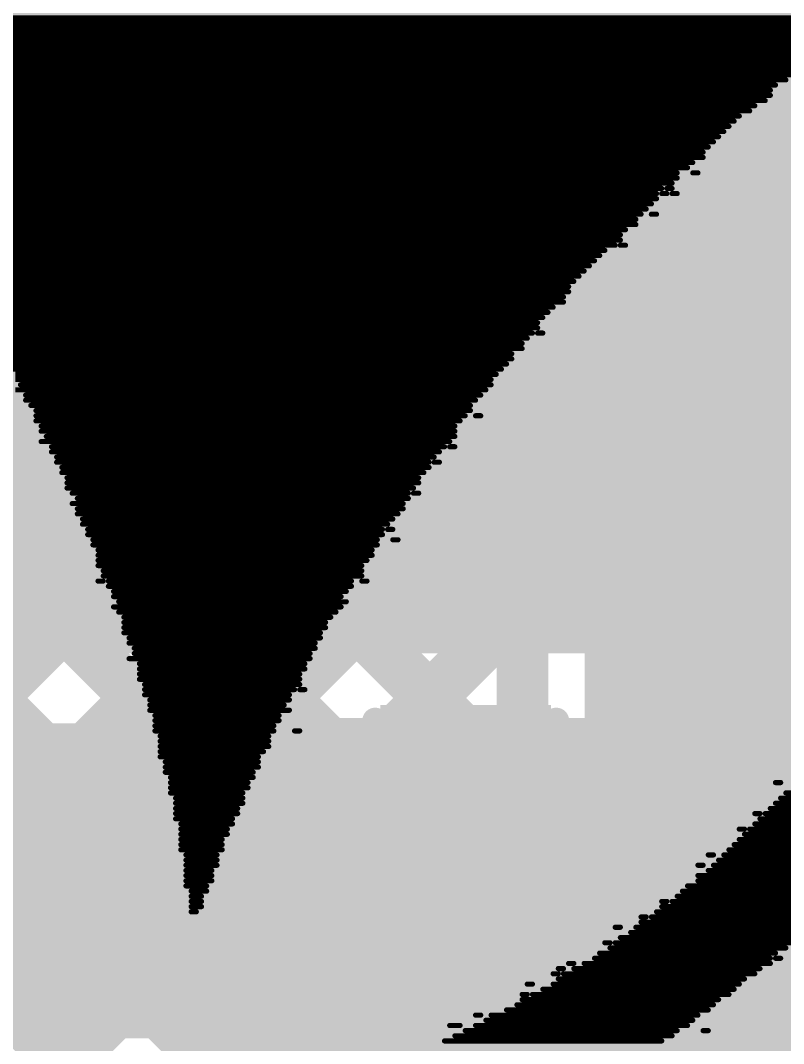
# Model space of a CAD drawing. Header units: millimetres. Extents: x -0.33 to 3.26, y -0.12 to 2.83.
# Drawn here: x 1.904 to 2.0516, y 0.0515 to 0.2495 of the extents above; entities that cross this region are included whole.
import ezdxf

# ---------------------------------------------------------------- set-up
doc = ezdxf.new("R2010")
doc.units = ezdxf.units.MM
doc.header["$MEASUREMENT"] = 0
for name, color, linetype in [('BottomLayer', 5, 'Continuous'), ('BottomOverlay', 54, 'Continuous'), ('TopLayer', 1, 'Continuous'), ('TopOverlay', 2, 'Continuous'), ('TopPaste', 8, 'Continuous'), ('TopSolder', 216, 'Continuous'), ('ViaHoleLayer', 16, 'Continuous')]:
    doc.layers.add(name, color=color, linetype=linetype)
doc.styles.add('Arial', font='', dxfattribs={"height": 0.2})
doc.styles.get('Arial').set_extended_font_data('Arial')

# ---------------------------------------------------------------- blocks, each defined once
blk = doc.blocks.new('SOT_23_89')
at = {"layer": 'TopLayer'}
for points in [[(-0.01614, 0.05748), (0.01614, 0.05748), (0.01614, 0.02126), (-0.01614, 0.02126)], [(-0.05354, -0.02126), (-0.02126, -0.02126), (-0.02126, -0.05748), (-0.05354, -0.05748)], [(0.02126, -0.02126), (0.05354, -0.02126), (0.05354, -0.05748), (0.02126, -0.05748)]]:
    blk.add_hatch(color=1, dxfattribs=at).paths.add_polyline_path(points)
at = {"layer": 'TopPaste'}
for points in [[(-0.01614, 0.05748), (0.01614, 0.05748), (0.01614, 0.02126), (-0.01614, 0.02126)], [(-0.05354, -0.02126), (-0.02126, -0.02126), (-0.02126, -0.05748), (-0.05354, -0.05748)], [(0.02126, -0.02126), (0.05354, -0.02126), (0.05354, -0.05748), (0.02126, -0.05748)]]:
    blk.add_hatch(color=8, dxfattribs=at).paths.add_polyline_path(points)
at = {"layer": 'TopSolder'}
for points in [[(-0.02014, 0.06148), (0.02014, 0.06148), (0.02014, 0.01726), (-0.02014, 0.01726)], [(-0.05754, -0.01726), (-0.01726, -0.01726), (-0.01726, -0.06148), (-0.05754, -0.06148)], [(0.01726, -0.01726), (0.05754, -0.01726), (0.05754, -0.06148), (0.01726, -0.06148)]]:
    blk.add_hatch(color=216, dxfattribs=at).paths.add_polyline_path(points)
at = {"layer": 'TopOverlay', "const_width": 0.00787}
for points in [[(-0.063, -0.03), (-0.063, 0.034)], [(-0.063, 0.034), (-0.024, 0.034)], [(0.024, 0.034), (0.063, 0.034)], [(0.063, -0.03), (0.063, 0.034)], [(-0.013, -0.033), (0.013, -0.033)]]:
    blk.add_lwpolyline(points, dxfattribs=at)
at = {"layer": 'TopOverlay'}
for points, const_width in [([(-0.06497, 0.034, 1), (-0.06103, 0.034, 1)], 0.00394), ([(-0.06497, 0.034, 1), (-0.06103, 0.034, 1)], 0.00394), ([(-0.02597, 0.034, 1), (-0.02203, 0.034, 1)], 0.00394), ([(0.02203, 0.034, 1), (0.02597, 0.034, 1)], 0.00394), ([(0.06103, 0.034, 1), (0.06497, 0.034, 1)], 0.00394), ([(0.06103, 0.034, 1), (0.06497, 0.034, 1)], 0.00394), ([(-0.06497, -0.03, 1), (-0.06103, -0.03, 1)], 0.00394), ([(0.06103, -0.03, 1), (0.06497, -0.03, 1)], 0.00394), ([(-0.01497, -0.033, 1), (-0.01103, -0.033, 1)], 0.00394), ([(0.01103, -0.033, 1), (0.01497, -0.033, 1)], 0.00394), ([(-0.06439, -0.045, 1), (-0.07161, -0.045, 1)], 0.01), ([(-0.07411, -0.045, 1), (-0.06911, -0.045, 1)], 0.005), ([(-0.06689, -0.045, 1), (-0.06189, -0.045, 1)], 0.005)]:
    blk.add_lwpolyline(points, format="xyb", close=True, dxfattribs=dict(at, const_width=const_width))
blk = doc.blocks.new('C__0402_148')
at = {"layer": 'TopLayer'}
for points in [[(-0.0275, -0.0125), (-0.0275, 0.0125), (-0.0095, 0.0125), (-0.0095, -0.0125)], [(0.0095, -0.0125), (0.0095, 0.0125), (0.0275, 0.0125), (0.0275, -0.0125)]]:
    blk.add_hatch(color=1, dxfattribs=at).paths.add_polyline_path(points)
at = {"layer": 'TopPaste'}
for points in [[(-0.0275, -0.0125), (-0.0275, 0.0125), (-0.0095, 0.0125), (-0.0095, -0.0125)], [(0.0095, -0.0125), (0.0095, 0.0125), (0.0275, 0.0125), (0.0275, -0.0125)]]:
    blk.add_hatch(color=8, dxfattribs=at).paths.add_polyline_path(points)
at = {"layer": 'TopSolder'}
for points in [[(-0.0315, -0.0165), (-0.0315, 0.0165), (-0.0055, 0.0165), (-0.0055, -0.0165)], [(0.0055, -0.0165), (0.0055, 0.0165), (0.0315, 0.0165), (0.0315, -0.0165)]]:
    blk.add_hatch(color=216, dxfattribs=at).paths.add_polyline_path(points)
at = {"layer": 'TopOverlay', "const_width": 0.005}
for points in [[(-0.0325, 0.0175), (-0.0085, 0.0175)], [(-0.0325, 0.0175), (-0.0325, -0.0175)], [(0.0085, 0.0175), (0.0325, 0.0175)], [(0.0325, 0.0175), (0.0325, -0.0175)], [(-0.0325, -0.0175), (-0.0085, -0.0175)], [(0.0085, -0.0175), (0.0325, -0.0175)]]:
    blk.add_lwpolyline(points, dxfattribs=at)
at = {"layer": 'TopOverlay', "const_width": 0.0025}
for points in [[(-0.03375, 0.0175, 1), (-0.03125, 0.0175, 1)], [(-0.03375, 0.0175, 1), (-0.03125, 0.0175, 1)], [(-0.00975, 0.0175, 1), (-0.00725, 0.0175, 1)], [(0.00725, 0.0175, 1), (0.00975, 0.0175, 1)], [(0.03125, 0.0175, 1), (0.03375, 0.0175, 1)], [(0.03125, 0.0175, 1), (0.03375, 0.0175, 1)], [(-0.03375, -0.0175, 1), (-0.03125, -0.0175, 1)], [(-0.03375, -0.0175, 1), (-0.03125, -0.0175, 1)], [(-0.00975, -0.0175, 1), (-0.00725, -0.0175, 1)], [(0.00725, -0.0175, 1), (0.00975, -0.0175, 1)], [(0.03125, -0.0175, 1), (0.03375, -0.0175, 1)], [(0.03125, -0.0175, 1), (0.03375, -0.0175, 1)]]:
    blk.add_lwpolyline(points, format="xyb", close=True, dxfattribs=at)
blk = doc.blocks.new('R__0402_207')
at = {"layer": 'TopLayer'}
for points in [[(-0.0275, -0.0125), (-0.0275, 0.0125), (-0.0095, 0.0125), (-0.0095, -0.0125)], [(0.0095, -0.0125), (0.0095, 0.0125), (0.0275, 0.0125), (0.0275, -0.0125)]]:
    blk.add_hatch(color=1, dxfattribs=at).paths.add_polyline_path(points)
at = {"layer": 'TopPaste'}
for points in [[(-0.0275, -0.0125), (-0.0275, 0.0125), (-0.0095, 0.0125), (-0.0095, -0.0125)], [(0.0095, -0.0125), (0.0095, 0.0125), (0.0275, 0.0125), (0.0275, -0.0125)]]:
    blk.add_hatch(color=8, dxfattribs=at).paths.add_polyline_path(points)
at = {"layer": 'TopSolder'}
for points in [[(-0.0315, -0.0165), (-0.0315, 0.0165), (-0.0055, 0.0165), (-0.0055, -0.0165)], [(0.0055, -0.0165), (0.0055, 0.0165), (0.0315, 0.0165), (0.0315, -0.0165)]]:
    blk.add_hatch(color=216, dxfattribs=at).paths.add_polyline_path(points)
at = {"layer": 'TopOverlay', "const_width": 0.005}
for points in [[(-0.0325, -0.0175), (-0.0325, 0.0175)], [(-0.0085, 0.0175), (-0.0325, 0.0175)], [(0.0325, 0.0175), (0.0085, 0.0175)], [(0.0325, -0.0175), (0.0325, 0.0175)], [(-0.0085, -0.0175), (-0.0325, -0.0175)], [(0.0325, -0.0175), (0.0085, -0.0175)]]:
    blk.add_lwpolyline(points, dxfattribs=at)
at = {"layer": 'TopOverlay', "const_width": 0.0025}
for points in [[(-0.03375, 0.0175, 1), (-0.03125, 0.0175, 1)], [(-0.03375, 0.0175, 1), (-0.03125, 0.0175, 1)], [(-0.00975, 0.0175, 1), (-0.00725, 0.0175, 1)], [(0.00725, 0.0175, 1), (0.00975, 0.0175, 1)], [(0.03125, 0.0175, 1), (0.03375, 0.0175, 1)], [(0.03125, 0.0175, 1), (0.03375, 0.0175, 1)], [(-0.03375, -0.0175, 1), (-0.03125, -0.0175, 1)], [(-0.03375, -0.0175, 1), (-0.03125, -0.0175, 1)], [(-0.00975, -0.0175, 1), (-0.00725, -0.0175, 1)], [(0.00725, -0.0175, 1), (0.00975, -0.0175, 1)], [(0.03125, -0.0175, 1), (0.03375, -0.0175, 1)], [(0.03125, -0.0175, 1), (0.03375, -0.0175, 1)]]:
    blk.add_lwpolyline(points, format="xyb", close=True, dxfattribs=at)

msp = doc.modelspace()

# ---------------------------------------------------------------- hatches: boundary and pattern name
at = {"layer": 'BottomLayer'}
msp.add_hatch(color=5, dxfattribs=at).paths.add_polyline_path([(2.0131, 0.0555), (2.1611, 0.0555), (2.1611, 0.1895), (2.0131, 0.1895)])
h = msp.add_hatch(color=5, dxfattribs=at)
edge = h.paths.add_edge_path()
edge.add_arc((2.0541, 0.1775), 0.01181, 0, 360)
h = msp.add_hatch(color=5, dxfattribs=at)
edge = h.paths.add_edge_path()
edge.add_arc((2.0251, 0.1455), 0.01181, 0, 360)
h = msp.add_hatch(color=5, dxfattribs=at)
edge = h.paths.add_edge_path()
edge.add_arc((2.0541, 0.1455), 0.01181, 0, 360)
at = {"layer": 'TopLayer'}
for points in [[(1.363, 0.127), (2.0721, 0.127), (2.0721, 0.2675), (1.363, 0.2675)], [(1.8521, 0.0525), (1.9611, 0.0525), (1.9611, 0.1135), (1.8521, 0.1135)], [(1.9351, -0.038), (2.0856, -0.038), (2.0856, 0.1145), (1.9351, 0.1145)]]:
    msp.add_hatch(color=1, dxfattribs=at).paths.add_polyline_path(points)
h = msp.add_hatch(color=1, dxfattribs=at)
edge = h.paths.add_edge_path()
edge.add_arc((2.0541, 0.1775), 0.01181, 0, 360)
h = msp.add_hatch(color=1, dxfattribs=at)
edge = h.paths.add_edge_path()
edge.add_arc((2.0251, 0.1455), 0.01181, 0, 360)
h = msp.add_hatch(color=1, dxfattribs=at)
edge = h.paths.add_edge_path()
edge.add_arc((2.0541, 0.1455), 0.01181, 0, 360)
at = {"layer": 'ViaHoleLayer'}
h = msp.add_hatch(color=16, dxfattribs=at)
edge = h.paths.add_edge_path()
edge.add_arc((2.0541, 0.1775), 0.00591, 0, 360)
h = msp.add_hatch(color=16, dxfattribs=at)
edge = h.paths.add_edge_path()
edge.add_arc((2.0251, 0.1455), 0.00591, 0, 360)
h = msp.add_hatch(color=16, dxfattribs=at)
edge = h.paths.add_edge_path()
edge.add_arc((2.0541, 0.1455), 0.00591, 0, 360)

# ---------------------------------------------------------------- linework, layer by layer
at = {"layer": 'BottomLayer'}
for points, const_width in [([(1.35332, 0.23568), (3.06876, 0.23568)], 0.025), ([(1.35332, 0.21118), (3.06876, 0.21118)], 0.01), ([(1.661, -0.03406), (1.90624, 0.21118)], 0.01), ([(1.661, -0.06234), (1.93452, 0.21118)], 0.01), ([(1.66563, -0.086), (1.96281, 0.21118)], 0.01), ([(1.69391, -0.086), (1.99109, 0.21118)], 0.01), ([(1.74889, 0.21118), (2.04607, -0.086)], 0.01), ([(1.77718, 0.21118), (2.07436, -0.086)], 0.01), ([(1.80546, 0.21118), (2.10264, -0.086)], 0.01), ([(1.83375, 0.21118), (2.0011, 0.04383)], 0.01), ([(1.86203, 0.21118), (2.0011, 0.07211)], 0.01), ([(1.89032, 0.21118), (2.0011, 0.1004)], 0.01), ([(1.9186, 0.21118), (2.0011, 0.12868)], 0.01), ([(1.94688, 0.21118), (2.0011, 0.15696)], 0.01), ([(1.97517, 0.21118), (2.0011, 0.18525)], 0.01), ([(2.00345, 0.21118), (2.01313, 0.2015)], 0.01), ([(2.0097, 0.2015), (2.01938, 0.21118)], 0.01), ([(2.03174, 0.21118), (2.04142, 0.2015)], 0.01), ([(2.03798, 0.2015), (2.04766, 0.21118)], 0.01), ([(2.0011, 0.2015), (2.1731, 0.2015)], 0.01), ([(2.0011, 0.0435), (2.0011, 0.2015)], 0.01), ([(1.72219, -0.086), (2.0011, 0.1929)], 0.01), ([(1.75048, -0.086), (2.0011, 0.16462)], 0.01), ([(1.77876, -0.086), (2.0011, 0.13634)], 0.01), ([(1.80705, -0.086), (2.0011, 0.10805)], 0.01), ([(1.83533, -0.086), (2.0011, 0.07977)], 0.01), ([(1.86362, -0.086), (2.0011, 0.05148)], 0.01)]:
    msp.add_lwpolyline(points, dxfattribs=dict(at, const_width=const_width))
at = {"layer": 'BottomLayer', "const_width": 0.005}
for points in [[(1.90374, 0.21118, 1), (1.90874, 0.21118, 1)], [(1.9161, 0.21118, 1), (1.9211, 0.21118, 1)], [(1.93202, 0.21118, 1), (1.93702, 0.21118, 1)], [(1.94438, 0.21118, 1), (1.94938, 0.21118, 1)], [(1.96031, 0.21118, 1), (1.96531, 0.21118, 1)], [(1.97267, 0.21118, 1), (1.97767, 0.21118, 1)], [(1.98859, 0.21118, 1), (1.99359, 0.21118, 1)], [(2.00095, 0.21118, 1), (2.00595, 0.21118, 1)], [(2.01688, 0.21118, 1), (2.02188, 0.21118, 1)], [(2.02924, 0.21118, 1), (2.03424, 0.21118, 1)], [(2.04516, 0.21118, 1), (2.05016, 0.21118, 1)], [(1.9986, 0.2015, 1), (2.0036, 0.2015, 1)], [(1.9986, 0.2015, 1), (2.0036, 0.2015, 1)], [(2.0072, 0.2015, 1), (2.0122, 0.2015, 1)], [(2.01063, 0.2015, 1), (2.01563, 0.2015, 1)], [(2.03548, 0.2015, 1), (2.04048, 0.2015, 1)], [(2.03892, 0.2015, 1), (2.04392, 0.2015, 1)], [(1.9986, 0.1929, 1), (2.0036, 0.1929, 1)], [(1.9986, 0.18525, 1), (2.0036, 0.18525, 1)], [(1.9986, 0.16462, 1), (2.0036, 0.16462, 1)], [(1.9986, 0.15696, 1), (2.0036, 0.15696, 1)], [(1.9986, 0.13634, 1), (2.0036, 0.13634, 1)], [(1.9986, 0.12868, 1), (2.0036, 0.12868, 1)], [(1.9986, 0.10805, 1), (2.0036, 0.10805, 1)], [(1.9986, 0.1004, 1), (2.0036, 0.1004, 1)], [(1.9986, 0.07977, 1), (2.0036, 0.07977, 1)], [(1.9986, 0.07211, 1), (2.0036, 0.07211, 1)], [(1.9986, 0.05148, 1), (2.0036, 0.05148, 1)]]:
    msp.add_lwpolyline(points, format="xyb", close=True, dxfattribs=at)
at = {"layer": 'BottomOverlay', "const_width": 0.001}
for points in [[(1.856, 0.25), (2.057, 0.25)], [(1.856, 0.249), (2.057, 0.249)], [(1.857, 0.248), (2.057, 0.248)], [(1.858, 0.247), (2.057, 0.247)], [(1.859, 0.246), (2.057, 0.246)], [(1.86, 0.245), (2.057, 0.245)], [(1.861, 0.244), (2.058, 0.244)], [(1.861, 0.243), (2.057, 0.243)], [(1.862, 0.242), (2.057, 0.242)], [(1.863, 0.241), (2.055, 0.241)], [(1.864, 0.24), (2.055, 0.24)], [(1.865, 0.239), (2.053, 0.239)], [(1.866, 0.238), (2.052, 0.238)], [(1.867, 0.237), (2.05, 0.237)], [(1.867, 0.236), (2.049, 0.236)], [(1.868, 0.235), (2.049, 0.235)], [(1.868, 0.234), (2.048, 0.234)], [(1.869, 0.233), (2.046, 0.233)], [(1.87, 0.232), (2.045, 0.232)], [(1.871, 0.231), (2.043, 0.231)], [(1.872, 0.23), (2.042, 0.23)], [(1.873, 0.229), (2.041, 0.229)], [(1.873, 0.228), (2.04, 0.228)], [(1.874, 0.227), (2.039, 0.227)], [(1.875, 0.226), (2.038, 0.226)], [(1.875, 0.225), (2.037, 0.225)], [(1.876, 0.224), (2.036, 0.224)], [(1.877, 0.223), (2.036, 0.223)], [(1.877, 0.222), (2.034, 0.222)], [(1.878, 0.221), (2.033, 0.221)], [(1.879, 0.22), (2.031, 0.22)], [(2.034, 0.22), (2.035, 0.22)], [(1.88, 0.219), (2.031, 0.219)], [(1.88, 0.218), (2.03, 0.218)], [(1.881, 0.217), (2.028, 0.217)], [(1.882, 0.216), (2.027, 0.216)], [(2.028, 0.216), (2.029, 0.216)], [(2.029, 0.217), (2.03, 0.217)], [(2.03, 0.216), (2.031, 0.216)], [(1.882, 0.215), (2.027, 0.215)], [(1.883, 0.214), (2.026, 0.214)], [(1.884, 0.213), (2.025, 0.213)], [(1.884, 0.212), (2.024, 0.212)], [(2.026, 0.212), (2.027, 0.212)], [(1.885, 0.211), (2.023, 0.211)], [(1.886, 0.21), (2.023, 0.21)], [(1.886, 0.209), (2.021, 0.209)], [(1.887, 0.208), (2.02, 0.208)], [(1.887, 0.206), (2.019, 0.206)], [(1.888, 0.207), (2.02, 0.207)], [(2.02, 0.206), (2.021, 0.206)], [(1.889, 0.205), (2.017, 0.205)], [(1.89, 0.204), (2.016, 0.204)], [(1.889, 0.202), (2.014, 0.202)], [(1.89, 0.203), (2.015, 0.203)], [(1.891, 0.201), (2.013, 0.201)], [(1.892, 0.2), (2.012, 0.2)], [(1.893, 0.199), (2.011, 0.199)], [(1.893, 0.198), (2.01, 0.198)], [(1.894, 0.197), (2.01, 0.197)], [(1.895, 0.196), (2.009, 0.196)], [(1.895, 0.195), (2.009, 0.195)], [(1.895, 0.194), (2.007, 0.194)], [(1.896, 0.193), (2.006, 0.193)], [(1.897, 0.192), (2.005, 0.192)], [(1.897, 0.191), (2.004, 0.191)], [(1.898, 0.19), (2.004, 0.19)], [(1.898, 0.189), (2.003, 0.189)], [(1.899, 0.188), (2.002, 0.188)], [(2.004, 0.189), (2.005, 0.189)], [(1.9, 0.187), (2.001, 0.187)], [(1.9, 0.186), (2.001, 0.186)], [(1.9, 0.184), (1.999, 0.184)], [(1.901, 0.185), (1.999, 0.185)], [(1.902, 0.183), (1.998, 0.183)], [(1.902, 0.182), (1.997, 0.182)], [(1.903, 0.181), (1.996, 0.181)], [(1.903, 0.18), (1.995, 0.18)], [(1.903, 0.178), (1.994, 0.178)], [(1.904, 0.179), (1.995, 0.179)], [(1.905, 0.177), (1.993, 0.177)], [(1.905, 0.176), (1.992, 0.176)], [(1.906, 0.175), (1.991, 0.175)], [(1.907, 0.174), (1.991, 0.174)], [(1.907, 0.173), (1.99, 0.173)], [(1.907, 0.172), (1.989, 0.172)], [(1.992, 0.173), (1.993, 0.173)], [(1.908, 0.171), (1.988, 0.171)], [(1.908, 0.17), (1.988, 0.17)], [(1.908, 0.168), (1.987, 0.168)], [(1.909, 0.169), (1.988, 0.169)], [(1.91, 0.167), (1.986, 0.167)], [(1.91, 0.166), (1.985, 0.166)], [(1.987, 0.167), (1.988, 0.167)], [(1.911, 0.165), (1.984, 0.165)], [(1.911, 0.164), (1.983, 0.164)], [(1.984, 0.164), (1.985, 0.164)], [(1.912, 0.163), (1.983, 0.163)], [(1.912, 0.162), (1.982, 0.162)], [(1.913, 0.161), (1.981, 0.161)], [(1.913, 0.16), (1.981, 0.16)], [(1.913, 0.159), (1.98, 0.159)], [(1.914, 0.158), (1.979, 0.158)], [(1.98, 0.158), (1.981, 0.158)], [(1.914, 0.156), (1.978, 0.156)], [(1.915, 0.157), (1.979, 0.157)], [(1.915, 0.155), (1.978, 0.155)], [(1.915, 0.154), (1.977, 0.154)], [(1.916, 0.153), (1.976, 0.153)], [(1.916, 0.152), (1.975, 0.152)], [(1.917, 0.151), (1.974, 0.151)], [(1.917, 0.15), (1.974, 0.15)], [(1.975, 0.151), (1.976, 0.151)], [(1.918, 0.149), (1.973, 0.149)], [(1.918, 0.148), (1.973, 0.148)], [(1.976, 0.149), (1.977, 0.149)], [(1.919, 0.147), (1.972, 0.147)], [(1.919, 0.146), (1.972, 0.146)], [(1.919, 0.145), (1.971, 0.145)], [(1.919, 0.144), (1.97, 0.144)], [(1.92, 0.143), (1.97, 0.143)], [(1.919, 0.141), (1.92, 0.141)], [(1.92, 0.142), (1.97, 0.142)], [(1.921, 0.141), (1.968, 0.141)], [(1.97, 0.141), (1.971, 0.141)], [(1.921, 0.14), (1.968, 0.14)], [(1.922, 0.139), (1.967, 0.139)], [(1.922, 0.138), (1.966, 0.138)], [(1.923, 0.137), (1.967, 0.137)], [(1.922, 0.136), (1.966, 0.136)], [(1.923, 0.135), (1.965, 0.135)], [(1.924, 0.134), (1.964, 0.134)], [(1.924, 0.133), (1.963, 0.133)], [(1.924, 0.132), (1.963, 0.132)], [(1.924, 0.131), (1.962, 0.131)], [(1.925, 0.13), (1.962, 0.13)], [(1.925, 0.129), (1.961, 0.129)], [(1.926, 0.128), (1.961, 0.128)], [(1.926, 0.127), (1.96, 0.127)], [(1.925, 0.126), (1.96, 0.126)], [(1.927, 0.125), (1.959, 0.125)], [(1.927, 0.124), (1.959, 0.124)], [(1.927, 0.123), (1.958, 0.123)], [(1.927, 0.122), (1.958, 0.122)], [(1.928, 0.121), (1.958, 0.121)], [(1.928, 0.12), (1.957, 0.12)], [(1.928, 0.119), (1.956, 0.119)], [(1.958, 0.12), (1.959, 0.12)], [(1.929, 0.118), (1.956, 0.118)], [(1.929, 0.117), (1.955, 0.117)], [(1.929, 0.116), (1.956, 0.116)], [(1.93, 0.115), (1.954, 0.115)], [(1.93, 0.114), (1.954, 0.114)], [(1.93, 0.113), (1.953, 0.113)], [(1.93, 0.112), (1.953, 0.112)], [(1.931, 0.111), (1.952, 0.111)], [(1.957, 0.112), (1.958, 0.112)], [(1.931, 0.11), (1.952, 0.11)], [(1.931, 0.109), (1.952, 0.109)], [(1.931, 0.108), (1.951, 0.108)], [(1.931, 0.107), (1.95, 0.107)], [(1.932, 0.106), (1.95, 0.106)], [(1.932, 0.105), (1.95, 0.105)], [(1.932, 0.104), (1.949, 0.104)], [(1.933, 0.103), (1.949, 0.103)], [(1.933, 0.102), (1.948, 0.102)], [(1.933, 0.101), (1.948, 0.101)], [(2.05, 0.102), (2.051, 0.102)], [(1.933, 0.1), (1.947, 0.1)], [(1.934, 0.099), (1.947, 0.099)], [(2.051, 0.099), (2.079, 0.099)], [(2.052, 0.1), (2.079, 0.1)], [(1.934, 0.098), (1.947, 0.098)], [(1.934, 0.097), (1.946, 0.097)], [(2.049, 0.097), (2.077, 0.097)], [(2.05, 0.098), (2.078, 0.098)], [(1.934, 0.096), (1.946, 0.096)], [(1.934, 0.095), (1.945, 0.095)], [(2.046, 0.096), (2.047, 0.096)], [(2.047, 0.095), (2.075, 0.095)], [(2.048, 0.096), (2.076, 0.096)], [(1.935, 0.094), (1.945, 0.094)], [(1.935, 0.093), (1.944, 0.093)], [(2.043, 0.093), (2.044, 0.093)], [(2.045, 0.093), (2.074, 0.093)], [(2.046, 0.094), (2.075, 0.094)], [(1.935, 0.092), (1.944, 0.092)], [(1.935, 0.091), (1.943, 0.091)], [(2.043, 0.091), (2.072, 0.091)], [(2.044, 0.092), (2.073, 0.092)], [(1.935, 0.09), (1.943, 0.09)], [(1.935, 0.089), (1.943, 0.089)], [(2.041, 0.089), (2.071, 0.089)], [(2.042, 0.09), (2.072, 0.09)], [(1.936, 0.088), (1.942, 0.088)], [(1.936, 0.087), (1.942, 0.087)], [(2.037, 0.088), (2.038, 0.088)], [(2.039, 0.087), (2.07, 0.087)], [(2.04, 0.088), (2.07, 0.088)], [(1.936, 0.086), (1.942, 0.086)], [(1.936, 0.085), (1.941, 0.085)], [(2.035, 0.086), (2.036, 0.086)], [(2.037, 0.085), (2.067, 0.085)], [(2.038, 0.086), (2.068, 0.086)], [(1.936, 0.084), (1.941, 0.084)], [(1.936, 0.083), (1.941, 0.083)], [(2.035, 0.084), (2.066, 0.084)], [(2.035, 0.083), (2.065, 0.083)], [(1.936, 0.082), (1.94, 0.082)], [(1.937, 0.081), (1.94, 0.081)], [(2.032, 0.081), (2.063, 0.081)], [(2.033, 0.082), (2.064, 0.082)], [(1.937, 0.08), (1.939, 0.08)], [(1.937, 0.079), (1.939, 0.079)], [(2.028, 0.079), (2.029, 0.079)], [(2.03, 0.079), (2.061, 0.079)], [(2.031, 0.08), (2.062, 0.08)], [(1.937, 0.078), (1.939, 0.078)], [(1.937, 0.077), (1.938, 0.077)], [(2.027, 0.077), (2.059, 0.077)], [(2.028, 0.078), (2.06, 0.078)], [(2.024, 0.076), (2.025, 0.076)], [(2.024, 0.075), (2.057, 0.075)], [(2.026, 0.076), (2.058, 0.076)], [(2.019, 0.074), (2.02, 0.074)], [(2.022, 0.073), (2.055, 0.073)], [(2.023, 0.074), (2.056, 0.074)], [(2.017, 0.071), (2.018, 0.071)], [(2.019, 0.071), (2.053, 0.071)], [(2.02, 0.072), (2.054, 0.072)], [(2.016, 0.069), (2.05, 0.069)], [(2.018, 0.07), (2.052, 0.07)], [(2.01, 0.067), (2.011, 0.067)], [(2.013, 0.067), (2.049, 0.067)], [(2.015, 0.068), (2.049, 0.068)], [(2.05, 0.068), (2.051, 0.068)], [(2.007, 0.065), (2.008, 0.065)], [(2.008, 0.066), (2.009, 0.066)], [(2.009, 0.065), (2.046, 0.065)], [(2.011, 0.066), (2.047, 0.066)], [(2.002, 0.063), (2.003, 0.063)], [(2.007, 0.063), (2.043, 0.063)], [(2.008, 0.064), (2.044, 0.064)], [(2.001, 0.061), (2.002, 0.061)], [(2.003, 0.061), (2.041, 0.061)], [(2.005, 0.062), (2.042, 0.062)], [(2, 0.059), (2.038, 0.059)], [(2.001, 0.06), (2.039, 0.06)], [(1.992, 0.057), (1.993, 0.057)], [(1.995, 0.057), (2.035, 0.057)], [(1.998, 0.058), (2.037, 0.058)], [(1.987, 0.055), (1.989, 0.055)], [(1.992, 0.055), (2.033, 0.055)], [(1.994, 0.056), (2.034, 0.056)], [(1.988, 0.053), (2.03, 0.053)], [(1.99, 0.054), (2.031, 0.054)], [(2.036, 0.054), (2.037, 0.054)], [(1.986, 0.052), (2.028, 0.052)]]:
    msp.add_lwpolyline(points, dxfattribs=at)
at = {"layer": 'BottomOverlay', "const_width": 0.0005}
for points in [[(2.05175, 0.238, 1), (2.05225, 0.238, 1)], [(2.04875, 0.236, 1), (2.04925, 0.236, 1)], [(2.04975, 0.237, 1), (2.05025, 0.237, 1)], [(2.04775, 0.234, 1), (2.04825, 0.234, 1)], [(2.04875, 0.235, 1), (2.04925, 0.235, 1)], [(2.04475, 0.232, 1), (2.04525, 0.232, 1)], [(2.04575, 0.233, 1), (2.04625, 0.233, 1)], [(2.04175, 0.23, 1), (2.04225, 0.23, 1)], [(2.04275, 0.231, 1), (2.04325, 0.231, 1)], [(2.03975, 0.228, 1), (2.04025, 0.228, 1)], [(2.04075, 0.229, 1), (2.04125, 0.229, 1)], [(2.03775, 0.226, 1), (2.03825, 0.226, 1)], [(2.03875, 0.227, 1), (2.03925, 0.227, 1)], [(2.03575, 0.224, 1), (2.03625, 0.224, 1)], [(2.03675, 0.225, 1), (2.03725, 0.225, 1)], [(2.03375, 0.222, 1), (2.03425, 0.222, 1)], [(2.03575, 0.223, 1), (2.03625, 0.223, 1)], [(2.03075, 0.22, 1), (2.03125, 0.22, 1)], [(2.03275, 0.221, 1), (2.03325, 0.221, 1)], [(2.03375, 0.22, 1), (2.03425, 0.22, 1)], [(2.03475, 0.22, 1), (2.03525, 0.22, 1)], [(2.02975, 0.218, 1), (2.03025, 0.218, 1)], [(2.03075, 0.219, 1), (2.03125, 0.219, 1)], [(2.02675, 0.216, 1), (2.02725, 0.216, 1)], [(2.02775, 0.217, 1), (2.02825, 0.217, 1)], [(2.02775, 0.216, 1), (2.02825, 0.216, 1)], [(2.02875, 0.217, 1), (2.02925, 0.217, 1)], [(2.02875, 0.216, 1), (2.02925, 0.216, 1)], [(2.02975, 0.217, 1), (2.03025, 0.217, 1)], [(2.02975, 0.216, 1), (2.03025, 0.216, 1)], [(2.03075, 0.216, 1), (2.03125, 0.216, 1)], [(2.02575, 0.214, 1), (2.02625, 0.214, 1)], [(2.02675, 0.215, 1), (2.02725, 0.215, 1)], [(2.02375, 0.212, 1), (2.02425, 0.212, 1)], [(2.02475, 0.213, 1), (2.02525, 0.213, 1)], [(2.02575, 0.212, 1), (2.02625, 0.212, 1)], [(2.02675, 0.212, 1), (2.02725, 0.212, 1)], [(2.02275, 0.211, 1), (2.02325, 0.211, 1)], [(2.02275, 0.21, 1), (2.02325, 0.21, 1)], [(2.01975, 0.208, 1), (2.02025, 0.208, 1)], [(2.02075, 0.209, 1), (2.02125, 0.209, 1)], [(2.01875, 0.206, 1), (2.01925, 0.206, 1)], [(2.01975, 0.207, 1), (2.02025, 0.207, 1)], [(2.01975, 0.206, 1), (2.02025, 0.206, 1)], [(2.02075, 0.206, 1), (2.02125, 0.206, 1)], [(2.01575, 0.204, 1), (2.01625, 0.204, 1)], [(2.01675, 0.205, 1), (2.01725, 0.205, 1)], [(2.01375, 0.202, 1), (2.01425, 0.202, 1)], [(2.01475, 0.203, 1), (2.01525, 0.203, 1)], [(2.01175, 0.2, 1), (2.01225, 0.2, 1)], [(2.01275, 0.201, 1), (2.01325, 0.201, 1)], [(2.00975, 0.198, 1), (2.01025, 0.198, 1)], [(2.01075, 0.199, 1), (2.01125, 0.199, 1)], [(2.00875, 0.196, 1), (2.00925, 0.196, 1)], [(2.00975, 0.197, 1), (2.01025, 0.197, 1)], [(2.00675, 0.194, 1), (2.00725, 0.194, 1)], [(2.00875, 0.195, 1), (2.00925, 0.195, 1)], [(2.00475, 0.192, 1), (2.00525, 0.192, 1)], [(2.00575, 0.193, 1), (2.00625, 0.193, 1)], [(2.00375, 0.191, 1), (2.00425, 0.191, 1)], [(2.00375, 0.19, 1), (2.00425, 0.19, 1)], [(2.00175, 0.188, 1), (2.00225, 0.188, 1)], [(2.00275, 0.189, 1), (2.00325, 0.189, 1)], [(2.00375, 0.189, 1), (2.00425, 0.189, 1)], [(2.00475, 0.189, 1), (2.00525, 0.189, 1)], [(2.00075, 0.187, 1), (2.00125, 0.187, 1)], [(2.00075, 0.186, 1), (2.00125, 0.186, 1)], [(1.99875, 0.185, 1), (1.99925, 0.185, 1)], [(1.99875, 0.184, 1), (1.99925, 0.184, 1)], [(1.99675, 0.182, 1), (1.99725, 0.182, 1)], [(1.99775, 0.183, 1), (1.99825, 0.183, 1)], [(1.99475, 0.18, 1), (1.99525, 0.18, 1)], [(1.99575, 0.181, 1), (1.99625, 0.181, 1)], [(1.90375, 0.179, 1), (1.90425, 0.179, 1)], [(1.99375, 0.178, 1), (1.99425, 0.178, 1)], [(1.99475, 0.179, 1), (1.99525, 0.179, 1)], [(1.90475, 0.177, 1), (1.90525, 0.177, 1)], [(1.90475, 0.176, 1), (1.90525, 0.176, 1)], [(1.99175, 0.176, 1), (1.99225, 0.176, 1)], [(1.99275, 0.177, 1), (1.99325, 0.177, 1)], [(1.90575, 0.175, 1), (1.90625, 0.175, 1)], [(1.90675, 0.174, 1), (1.90725, 0.174, 1)], [(1.99075, 0.175, 1), (1.99125, 0.175, 1)], [(1.99075, 0.174, 1), (1.99125, 0.174, 1)], [(1.90675, 0.173, 1), (1.90725, 0.173, 1)], [(1.90675, 0.172, 1), (1.90725, 0.172, 1)], [(1.98875, 0.172, 1), (1.98925, 0.172, 1)], [(1.98975, 0.173, 1), (1.99025, 0.173, 1)], [(1.99175, 0.173, 1), (1.99225, 0.173, 1)], [(1.99275, 0.173, 1), (1.99325, 0.173, 1)], [(1.90775, 0.171, 1), (1.90825, 0.171, 1)], [(1.90775, 0.17, 1), (1.90825, 0.17, 1)], [(1.98775, 0.171, 1), (1.98825, 0.171, 1)], [(1.98775, 0.17, 1), (1.98825, 0.17, 1)], [(1.90775, 0.168, 1), (1.90825, 0.168, 1)], [(1.90875, 0.169, 1), (1.90925, 0.169, 1)], [(1.98675, 0.168, 1), (1.98725, 0.168, 1)], [(1.98775, 0.169, 1), (1.98825, 0.169, 1)], [(1.90975, 0.167, 1), (1.91025, 0.167, 1)], [(1.90975, 0.166, 1), (1.91025, 0.166, 1)], [(1.98475, 0.166, 1), (1.98525, 0.166, 1)], [(1.98575, 0.167, 1), (1.98625, 0.167, 1)], [(1.98675, 0.167, 1), (1.98725, 0.167, 1)], [(1.98775, 0.167, 1), (1.98825, 0.167, 1)], [(1.91075, 0.165, 1), (1.91125, 0.165, 1)], [(1.91075, 0.164, 1), (1.91125, 0.164, 1)], [(1.98275, 0.164, 1), (1.98325, 0.164, 1)], [(1.98375, 0.165, 1), (1.98425, 0.165, 1)], [(1.98375, 0.164, 1), (1.98425, 0.164, 1)], [(1.98475, 0.164, 1), (1.98525, 0.164, 1)], [(1.91175, 0.163, 1), (1.91225, 0.163, 1)], [(1.91175, 0.162, 1), (1.91225, 0.162, 1)], [(1.98175, 0.162, 1), (1.98225, 0.162, 1)], [(1.98275, 0.163, 1), (1.98325, 0.163, 1)], [(1.91275, 0.161, 1), (1.91325, 0.161, 1)], [(1.91275, 0.16, 1), (1.91325, 0.16, 1)], [(1.98075, 0.161, 1), (1.98125, 0.161, 1)], [(1.98075, 0.16, 1), (1.98125, 0.16, 1)], [(1.91275, 0.159, 1), (1.91325, 0.159, 1)], [(1.91375, 0.158, 1), (1.91425, 0.158, 1)], [(1.97875, 0.158, 1), (1.97925, 0.158, 1)], [(1.97975, 0.159, 1), (1.98025, 0.159, 1)], [(1.97975, 0.158, 1), (1.98025, 0.158, 1)], [(1.98075, 0.158, 1), (1.98125, 0.158, 1)], [(1.91375, 0.156, 1), (1.91425, 0.156, 1)], [(1.91475, 0.157, 1), (1.91525, 0.157, 1)], [(1.97775, 0.156, 1), (1.97825, 0.156, 1)], [(1.97875, 0.157, 1), (1.97925, 0.157, 1)], [(1.91475, 0.155, 1), (1.91525, 0.155, 1)], [(1.91475, 0.154, 1), (1.91525, 0.154, 1)], [(1.97675, 0.154, 1), (1.97725, 0.154, 1)], [(1.97775, 0.155, 1), (1.97825, 0.155, 1)], [(1.91575, 0.153, 1), (1.91625, 0.153, 1)], [(1.91575, 0.152, 1), (1.91625, 0.152, 1)], [(1.97475, 0.152, 1), (1.97525, 0.152, 1)], [(1.97575, 0.153, 1), (1.97625, 0.153, 1)], [(1.91675, 0.151, 1), (1.91725, 0.151, 1)], [(1.91675, 0.15, 1), (1.91725, 0.15, 1)], [(1.97375, 0.151, 1), (1.97425, 0.151, 1)], [(1.97375, 0.15, 1), (1.97425, 0.15, 1)], [(1.97475, 0.151, 1), (1.97525, 0.151, 1)], [(1.97575, 0.151, 1), (1.97625, 0.151, 1)], [(1.91775, 0.149, 1), (1.91825, 0.149, 1)], [(1.91775, 0.148, 1), (1.91825, 0.148, 1)], [(1.97275, 0.149, 1), (1.97325, 0.149, 1)], [(1.97275, 0.148, 1), (1.97325, 0.148, 1)], [(1.97575, 0.149, 1), (1.97625, 0.149, 1)], [(1.97675, 0.149, 1), (1.97725, 0.149, 1)], [(1.91875, 0.147, 1), (1.91925, 0.147, 1)], [(1.97175, 0.147, 1), (1.97225, 0.147, 1)], [(1.91875, 0.146, 1), (1.91925, 0.146, 1)], [(1.91875, 0.145, 1), (1.91925, 0.145, 1)], [(1.97075, 0.145, 1), (1.97125, 0.145, 1)], [(1.97175, 0.146, 1), (1.97225, 0.146, 1)], [(1.91875, 0.144, 1), (1.91925, 0.144, 1)], [(1.91975, 0.143, 1), (1.92025, 0.143, 1)], [(1.96975, 0.144, 1), (1.97025, 0.144, 1)], [(1.96975, 0.143, 1), (1.97025, 0.143, 1)], [(1.91875, 0.141, 1), (1.91925, 0.141, 1)], [(1.91975, 0.142, 1), (1.92025, 0.142, 1)], [(1.91975, 0.141, 1), (1.92025, 0.141, 1)], [(1.92075, 0.141, 1), (1.92125, 0.141, 1)], [(1.96775, 0.141, 1), (1.96825, 0.141, 1)], [(1.96975, 0.142, 1), (1.97025, 0.142, 1)], [(1.96975, 0.141, 1), (1.97025, 0.141, 1)], [(1.97075, 0.141, 1), (1.97125, 0.141, 1)], [(1.92075, 0.14, 1), (1.92125, 0.14, 1)], [(1.92175, 0.139, 1), (1.92225, 0.139, 1)], [(1.96675, 0.139, 1), (1.96725, 0.139, 1)], [(1.96775, 0.14, 1), (1.96825, 0.14, 1)], [(1.92175, 0.138, 1), (1.92225, 0.138, 1)], [(1.92275, 0.137, 1), (1.92325, 0.137, 1)], [(1.96575, 0.138, 1), (1.96625, 0.138, 1)], [(1.96675, 0.137, 1), (1.96725, 0.137, 1)], [(1.92175, 0.136, 1), (1.92225, 0.136, 1)], [(1.92275, 0.135, 1), (1.92325, 0.135, 1)], [(1.96475, 0.135, 1), (1.96525, 0.135, 1)], [(1.96575, 0.136, 1), (1.96625, 0.136, 1)], [(1.92375, 0.134, 1), (1.92425, 0.134, 1)], [(1.92375, 0.133, 1), (1.92425, 0.133, 1)], [(1.96275, 0.133, 1), (1.96325, 0.133, 1)], [(1.96375, 0.134, 1), (1.96425, 0.134, 1)], [(1.92375, 0.132, 1), (1.92425, 0.132, 1)], [(1.92375, 0.131, 1), (1.92425, 0.131, 1)], [(1.96175, 0.131, 1), (1.96225, 0.131, 1)], [(1.96275, 0.132, 1), (1.96325, 0.132, 1)], [(1.92475, 0.13, 1), (1.92525, 0.13, 1)], [(1.92475, 0.129, 1), (1.92525, 0.129, 1)], [(1.96075, 0.129, 1), (1.96125, 0.129, 1)], [(1.96175, 0.13, 1), (1.96225, 0.13, 1)], [(1.92575, 0.128, 1), (1.92625, 0.128, 1)], [(1.92575, 0.127, 1), (1.92625, 0.127, 1)], [(1.95975, 0.127, 1), (1.96025, 0.127, 1)], [(1.96075, 0.128, 1), (1.96125, 0.128, 1)], [(1.92475, 0.126, 1), (1.92525, 0.126, 1)], [(1.92675, 0.125, 1), (1.92725, 0.125, 1)], [(1.95875, 0.125, 1), (1.95925, 0.125, 1)], [(1.95975, 0.126, 1), (1.96025, 0.126, 1)], [(1.92675, 0.124, 1), (1.92725, 0.124, 1)], [(1.92675, 0.123, 1), (1.92725, 0.123, 1)], [(1.95775, 0.123, 1), (1.95825, 0.123, 1)], [(1.95875, 0.124, 1), (1.95925, 0.124, 1)], [(1.92675, 0.122, 1), (1.92725, 0.122, 1)], [(1.92775, 0.121, 1), (1.92825, 0.121, 1)], [(1.95775, 0.122, 1), (1.95825, 0.122, 1)], [(1.95775, 0.121, 1), (1.95825, 0.121, 1)], [(1.92775, 0.12, 1), (1.92825, 0.12, 1)], [(1.92775, 0.119, 1), (1.92825, 0.119, 1)], [(1.95575, 0.119, 1), (1.95625, 0.119, 1)], [(1.95675, 0.12, 1), (1.95725, 0.12, 1)], [(1.95775, 0.12, 1), (1.95825, 0.12, 1)], [(1.95875, 0.12, 1), (1.95925, 0.12, 1)], [(1.92875, 0.118, 1), (1.92925, 0.118, 1)], [(1.92875, 0.117, 1), (1.92925, 0.117, 1)], [(1.95475, 0.117, 1), (1.95525, 0.117, 1)], [(1.95575, 0.118, 1), (1.95625, 0.118, 1)], [(1.92875, 0.116, 1), (1.92925, 0.116, 1)], [(1.92975, 0.115, 1), (1.93025, 0.115, 1)], [(1.95375, 0.115, 1), (1.95425, 0.115, 1)], [(1.95575, 0.116, 1), (1.95625, 0.116, 1)], [(1.92975, 0.114, 1), (1.93025, 0.114, 1)], [(1.92975, 0.113, 1), (1.93025, 0.113, 1)], [(1.95275, 0.113, 1), (1.95325, 0.113, 1)], [(1.95375, 0.114, 1), (1.95425, 0.114, 1)], [(1.92975, 0.112, 1), (1.93025, 0.112, 1)], [(1.93075, 0.111, 1), (1.93125, 0.111, 1)], [(1.95175, 0.111, 1), (1.95225, 0.111, 1)], [(1.95275, 0.112, 1), (1.95325, 0.112, 1)], [(1.95675, 0.112, 1), (1.95725, 0.112, 1)], [(1.95775, 0.112, 1), (1.95825, 0.112, 1)], [(1.93075, 0.11, 1), (1.93125, 0.11, 1)], [(1.93075, 0.109, 1), (1.93125, 0.109, 1)], [(1.95175, 0.11, 1), (1.95225, 0.11, 1)], [(1.95175, 0.109, 1), (1.95225, 0.109, 1)], [(1.93075, 0.108, 1), (1.93125, 0.108, 1)], [(1.93075, 0.107, 1), (1.93125, 0.107, 1)], [(1.94975, 0.107, 1), (1.95025, 0.107, 1)], [(1.95075, 0.108, 1), (1.95125, 0.108, 1)], [(1.93175, 0.106, 1), (1.93225, 0.106, 1)], [(1.93175, 0.105, 1), (1.93225, 0.105, 1)], [(1.94975, 0.106, 1), (1.95025, 0.106, 1)], [(1.94975, 0.105, 1), (1.95025, 0.105, 1)], [(1.93175, 0.104, 1), (1.93225, 0.104, 1)], [(1.93275, 0.103, 1), (1.93325, 0.103, 1)], [(1.94875, 0.104, 1), (1.94925, 0.104, 1)], [(1.94875, 0.103, 1), (1.94925, 0.103, 1)], [(1.93275, 0.102, 1), (1.93325, 0.102, 1)], [(1.93275, 0.101, 1), (1.93325, 0.101, 1)], [(1.94775, 0.102, 1), (1.94825, 0.102, 1)], [(1.94775, 0.101, 1), (1.94825, 0.101, 1)], [(2.04975, 0.102, 1), (2.05025, 0.102, 1)], [(2.05075, 0.102, 1), (2.05125, 0.102, 1)], [(1.93275, 0.1, 1), (1.93325, 0.1, 1)], [(1.93375, 0.099, 1), (1.93425, 0.099, 1)], [(1.94675, 0.1, 1), (1.94725, 0.1, 1)], [(1.94675, 0.099, 1), (1.94725, 0.099, 1)], [(2.05075, 0.099, 1), (2.05125, 0.099, 1)], [(2.05175, 0.1, 1), (2.05225, 0.1, 1)], [(1.93375, 0.098, 1), (1.93425, 0.098, 1)], [(1.93375, 0.097, 1), (1.93425, 0.097, 1)], [(1.94575, 0.097, 1), (1.94625, 0.097, 1)], [(1.94675, 0.098, 1), (1.94725, 0.098, 1)], [(2.04875, 0.097, 1), (2.04925, 0.097, 1)], [(2.04975, 0.098, 1), (2.05025, 0.098, 1)], [(1.93375, 0.096, 1), (1.93425, 0.096, 1)], [(1.93375, 0.095, 1), (1.93425, 0.095, 1)], [(1.94475, 0.095, 1), (1.94525, 0.095, 1)], [(1.94575, 0.096, 1), (1.94625, 0.096, 1)], [(2.04575, 0.096, 1), (2.04625, 0.096, 1)], [(2.04675, 0.096, 1), (2.04725, 0.096, 1)], [(2.04675, 0.095, 1), (2.04725, 0.095, 1)], [(2.04775, 0.096, 1), (2.04825, 0.096, 1)], [(1.93475, 0.094, 1), (1.93525, 0.094, 1)], [(1.93475, 0.093, 1), (1.93525, 0.093, 1)], [(1.94375, 0.093, 1), (1.94425, 0.093, 1)], [(1.94475, 0.094, 1), (1.94525, 0.094, 1)], [(2.04275, 0.093, 1), (2.04325, 0.093, 1)], [(2.04375, 0.093, 1), (2.04425, 0.093, 1)], [(2.04475, 0.093, 1), (2.04525, 0.093, 1)], [(2.04575, 0.094, 1), (2.04625, 0.094, 1)], [(1.93475, 0.092, 1), (1.93525, 0.092, 1)], [(1.93475, 0.091, 1), (1.93525, 0.091, 1)], [(1.94275, 0.091, 1), (1.94325, 0.091, 1)], [(1.94375, 0.092, 1), (1.94425, 0.092, 1)], [(2.04275, 0.091, 1), (2.04325, 0.091, 1)], [(2.04375, 0.092, 1), (2.04425, 0.092, 1)], [(1.93475, 0.09, 1), (1.93525, 0.09, 1)], [(1.93475, 0.089, 1), (1.93525, 0.089, 1)], [(1.94275, 0.09, 1), (1.94325, 0.09, 1)], [(1.94275, 0.089, 1), (1.94325, 0.089, 1)], [(2.04075, 0.089, 1), (2.04125, 0.089, 1)], [(2.04175, 0.09, 1), (2.04225, 0.09, 1)], [(1.93575, 0.088, 1), (1.93625, 0.088, 1)], [(1.93575, 0.087, 1), (1.93625, 0.087, 1)], [(1.94175, 0.088, 1), (1.94225, 0.088, 1)], [(1.94175, 0.087, 1), (1.94225, 0.087, 1)], [(2.03675, 0.088, 1), (2.03725, 0.088, 1)], [(2.03775, 0.088, 1), (2.03825, 0.088, 1)], [(2.03875, 0.087, 1), (2.03925, 0.087, 1)], [(2.03975, 0.088, 1), (2.04025, 0.088, 1)], [(1.93575, 0.086, 1), (1.93625, 0.086, 1)], [(1.93575, 0.085, 1), (1.93625, 0.085, 1)], [(1.94075, 0.085, 1), (1.94125, 0.085, 1)], [(1.94175, 0.086, 1), (1.94225, 0.086, 1)], [(2.03475, 0.086, 1), (2.03525, 0.086, 1)], [(2.03575, 0.086, 1), (2.03625, 0.086, 1)], [(2.03675, 0.085, 1), (2.03725, 0.085, 1)], [(2.03775, 0.086, 1), (2.03825, 0.086, 1)], [(1.93575, 0.084, 1), (1.93625, 0.084, 1)], [(1.93575, 0.083, 1), (1.93625, 0.083, 1)], [(1.94075, 0.084, 1), (1.94125, 0.084, 1)], [(1.94075, 0.083, 1), (1.94125, 0.083, 1)], [(2.03475, 0.084, 1), (2.03525, 0.084, 1)], [(2.03475, 0.083, 1), (2.03525, 0.083, 1)], [(1.93575, 0.082, 1), (1.93625, 0.082, 1)], [(1.93675, 0.081, 1), (1.93725, 0.081, 1)], [(1.93975, 0.082, 1), (1.94025, 0.082, 1)], [(1.93975, 0.081, 1), (1.94025, 0.081, 1)], [(2.03175, 0.081, 1), (2.03225, 0.081, 1)], [(2.03275, 0.082, 1), (2.03325, 0.082, 1)], [(1.93675, 0.08, 1), (1.93725, 0.08, 1)], [(1.93675, 0.079, 1), (1.93725, 0.079, 1)], [(1.93875, 0.08, 1), (1.93925, 0.08, 1)], [(1.93875, 0.079, 1), (1.93925, 0.079, 1)], [(2.02775, 0.079, 1), (2.02825, 0.079, 1)], [(2.02875, 0.079, 1), (2.02925, 0.079, 1)], [(2.02975, 0.079, 1), (2.03025, 0.079, 1)], [(2.03075, 0.08, 1), (2.03125, 0.08, 1)], [(1.93675, 0.078, 1), (1.93725, 0.078, 1)], [(1.93675, 0.077, 1), (1.93725, 0.077, 1)], [(1.93775, 0.077, 1), (1.93825, 0.077, 1)], [(1.93875, 0.078, 1), (1.93925, 0.078, 1)], [(2.02675, 0.077, 1), (2.02725, 0.077, 1)], [(2.02775, 0.078, 1), (2.02825, 0.078, 1)], [(2.02375, 0.076, 1), (2.02425, 0.076, 1)], [(2.02375, 0.075, 1), (2.02425, 0.075, 1)], [(2.02475, 0.076, 1), (2.02525, 0.076, 1)], [(2.02575, 0.076, 1), (2.02625, 0.076, 1)], [(2.01875, 0.074, 1), (2.01925, 0.074, 1)], [(2.01975, 0.074, 1), (2.02025, 0.074, 1)], [(2.02175, 0.073, 1), (2.02225, 0.073, 1)], [(2.02275, 0.074, 1), (2.02325, 0.074, 1)], [(2.01675, 0.071, 1), (2.01725, 0.071, 1)], [(2.01775, 0.071, 1), (2.01825, 0.071, 1)], [(2.01875, 0.071, 1), (2.01925, 0.071, 1)], [(2.01975, 0.072, 1), (2.02025, 0.072, 1)], [(2.01575, 0.069, 1), (2.01625, 0.069, 1)], [(2.01775, 0.07, 1), (2.01825, 0.07, 1)], [(2.04975, 0.069, 1), (2.05025, 0.069, 1)], [(2.05175, 0.07, 1), (2.05225, 0.07, 1)], [(2.00975, 0.067, 1), (2.01025, 0.067, 1)], [(2.01075, 0.067, 1), (2.01125, 0.067, 1)], [(2.01275, 0.067, 1), (2.01325, 0.067, 1)], [(2.01475, 0.068, 1), (2.01525, 0.068, 1)], [(2.04875, 0.068, 1), (2.04925, 0.068, 1)], [(2.04875, 0.067, 1), (2.04925, 0.067, 1)], [(2.04975, 0.068, 1), (2.05025, 0.068, 1)], [(2.05075, 0.068, 1), (2.05125, 0.068, 1)], [(2.00675, 0.065, 1), (2.00725, 0.065, 1)], [(2.00775, 0.066, 1), (2.00825, 0.066, 1)], [(2.00775, 0.065, 1), (2.00825, 0.065, 1)], [(2.00875, 0.066, 1), (2.00925, 0.066, 1)], [(2.00875, 0.065, 1), (2.00925, 0.065, 1)], [(2.01075, 0.066, 1), (2.01125, 0.066, 1)], [(2.04575, 0.065, 1), (2.04625, 0.065, 1)], [(2.04675, 0.066, 1), (2.04725, 0.066, 1)], [(2.00175, 0.063, 1), (2.00225, 0.063, 1)], [(2.00275, 0.063, 1), (2.00325, 0.063, 1)], [(2.00675, 0.063, 1), (2.00725, 0.063, 1)], [(2.00775, 0.064, 1), (2.00825, 0.064, 1)], [(2.04275, 0.063, 1), (2.04325, 0.063, 1)], [(2.04375, 0.064, 1), (2.04425, 0.064, 1)], [(2.00075, 0.061, 1), (2.00125, 0.061, 1)], [(2.00175, 0.061, 1), (2.00225, 0.061, 1)], [(2.00275, 0.061, 1), (2.00325, 0.061, 1)], [(2.00475, 0.062, 1), (2.00525, 0.062, 1)], [(2.04075, 0.061, 1), (2.04125, 0.061, 1)], [(2.04175, 0.062, 1), (2.04225, 0.062, 1)], [(1.99975, 0.059, 1), (2.00025, 0.059, 1)], [(2.00075, 0.06, 1), (2.00125, 0.06, 1)], [(2.03775, 0.059, 1), (2.03825, 0.059, 1)], [(2.03875, 0.06, 1), (2.03925, 0.06, 1)], [(1.99175, 0.057, 1), (1.99225, 0.057, 1)], [(1.99275, 0.057, 1), (1.99325, 0.057, 1)], [(1.99475, 0.057, 1), (1.99525, 0.057, 1)], [(1.99775, 0.058, 1), (1.99825, 0.058, 1)], [(2.03475, 0.057, 1), (2.03525, 0.057, 1)], [(2.03675, 0.058, 1), (2.03725, 0.058, 1)], [(1.98675, 0.055, 1), (1.98725, 0.055, 1)], [(1.98875, 0.055, 1), (1.98925, 0.055, 1)], [(1.99175, 0.055, 1), (1.99225, 0.055, 1)], [(1.99375, 0.056, 1), (1.99425, 0.056, 1)], [(2.03275, 0.055, 1), (2.03325, 0.055, 1)], [(2.03375, 0.056, 1), (2.03425, 0.056, 1)], [(1.98775, 0.053, 1), (1.98825, 0.053, 1)], [(1.98975, 0.054, 1), (1.99025, 0.054, 1)], [(2.02975, 0.053, 1), (2.03025, 0.053, 1)], [(2.03075, 0.054, 1), (2.03125, 0.054, 1)], [(2.03575, 0.054, 1), (2.03625, 0.054, 1)], [(2.03675, 0.054, 1), (2.03725, 0.054, 1)], [(1.98575, 0.052, 1), (1.98625, 0.052, 1)], [(2.02775, 0.052, 1), (2.02825, 0.052, 1)]]:
    msp.add_lwpolyline(points, format="xyb", close=True, dxfattribs=at)
at = {"layer": 'TopOverlay', "const_width": 0.01}
for points in [[(2.0061, 0.1755), (2.0061, 0.2115)], [(1.9961, 0.1655), (2.0061, 0.1755)], [(1.9781, 0.1655), (1.9961, 0.1655)]]:
    msp.add_lwpolyline(points, dxfattribs=at)
at = {"layer": 'TopOverlay', "const_width": 0.005}
for points in [[(2.0036, 0.2115, 1), (2.0086, 0.2115, 1)], [(2.0036, 0.1755, 1), (2.0086, 0.1755, 1)], [(2.0036, 0.1755, 1), (2.0086, 0.1755, 1)], [(1.9756, 0.1655, 1), (1.9806, 0.1655, 1)], [(1.9936, 0.1655, 1), (1.9986, 0.1655, 1)], [(1.9936, 0.1655, 1), (1.9986, 0.1655, 1)]]:
    msp.add_lwpolyline(points, format="xyb", close=True, dxfattribs=at)

# ---------------------------------------------------------------- block references
msp.add_blockref('SOT_23_89', (2.1011, 0.1165))
for name, p, rotation in [('R__0402_207', (1.9431, 0.1225), 270), ('C__0402_148', (1.9901, 0.1225), 90)]:
    msp.add_blockref(name, p, dxfattribs=dict(rotation=rotation))

# ---------------------------------------------------------------- texts
at = {"layer": 'TopOverlay', "style": 'Arial'}
for s, p in [('C13', (1.9161, 0.2235)), ('R7', (1.9171, 0.1645)), ('Q1', (2.0211, 0.1625))]:
    msp.add_text(s, height=0.04, dxfattribs=at).set_placement(p)

doc.saveas('drawing.dxf')
